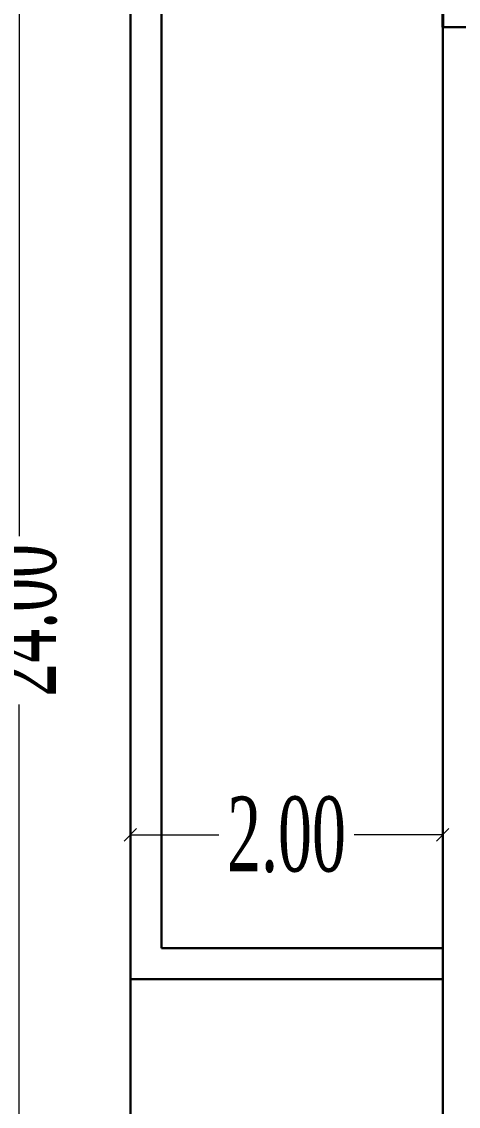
# Model space of a CAD drawing. Header units: inches. Extents: x -351 to 2582, y -266 to 144.
# Drawn here: x 112.93 to 115.72, y -63.43 to -56.48 of the extents above; entities that cross this region are included whole.
import ezdxf

# ---------------------------------------------------------------- set-up
doc = ezdxf.new("R2010")
doc.units = ezdxf.units.IN
doc.header["$MEASUREMENT"] = 0
for name, color, linetype, lineweight in [('Boundry Wall', 14, 'Continuous', 30), ('dimin', 170, 'Continuous', 0), ('Dimn Out', 6, 'Continuous', 9), ('Roof Wall', 30, 'Continuous', 40), ('WALLS', 7, 'Continuous', 30)]:
    doc.layers.add(name, color=color, linetype=linetype, lineweight=lineweight)
doc.styles.add('UTMAN', font='romantic.ttf', dxfattribs={"width": 0.6})
doc.dimstyles.new('UTMAN 77', dxfattribs={"dimscale": 0.8, "dimtxt": 0.33, "dimasz": 0.1, "dimexe": 0, "dimexo": 0, "dimgap": 0.09, "dimtad": 0, "dimzin": 0, "dimdsep": 46, "dimtxsty": 'UTMAN', "dimblk": 'OBLIQUE', "dimcen": 0.09, "dimclrd": 252, "dimclre": 8, "dimclrt": 7, "dimadec": 0, "dimazin": 0, "dimtfac": 1, "dimtix": 1, "dimtofl": 0, "dimtmove": 1, "dimatfit": 3, "dimldrblk": 'OBLIQUE', "dimfxl": 0.18, "dimtolj": 1, "dimtzin": 0, "dimlwd": -1, "dimarcsym": 0})

# ---------------------------------------------------------------- blocks, each defined once
blk = doc.blocks.new('_Oblique')
at = {"layer": 'dimin', "color": 0, "lineweight": -2}
blk.add_line((-0.5, -0.5), (0.5, 0.5), dxfattribs=at)
blk = doc.blocks.new('*D802')
at = {"layer": 'Defpoints', "color": 0, "transparency": 16777216}
for p in [(112.9091, -48.3119), (113.6208, -48.3119), (113.6208, -72.3119)]:
    blk.add_point(p, dxfattribs=at)
at = {"layer": 'Dimn Out', "color": 8, "lineweight": -2, "transparency": 16777216}
for p, q in [((113.6208, -48.3119), (112.9091, -48.3119)), ((113.6208, -72.3119), (112.9091, -72.3119))]:
    blk.add_line(p, q, dxfattribs=at)
at = {"layer": 'Dimn Out', "color": 252, "transparency": 16777216}
for p, q in [((112.9091, -48.3119), (112.9091, -59.7721)), ((112.9091, -72.3119), (112.9091, -60.8517))]:
    blk.add_line(p, q, dxfattribs=at)
at = {"layer": 'Dimn Out', "color": 252, "transparency": 16777216, "xscale": 0.08000000000000002, "yscale": 0.08000000000000002, "zscale": 0.08000000000000002}
for p, rotation in [((112.9091, -48.3119), 90), ((112.9091, -72.3119), 270)]:
    blk.add_blockref('_Oblique', p, dxfattribs=dict(at, rotation=rotation))
at = {"layer": 'Dimn Out', "color": 7, "transparency": 16777216, "insert": (112.9091, -60.3119), "char_height": 0.48, "attachment_point": 5, "rotation": 90, "style": 'UTMAN'}
blk.add_mtext('\\A1;24.00', dxfattribs=at)
blk = doc.blocks.new('*D801')
at = {"layer": 'Defpoints', "color": 0, "transparency": 16777216}
for p in [(113.6208, -61.6863), (113.6208, -61.6863), (115.6208, -61.6863)]:
    blk.add_point(p, dxfattribs=at)
at = {"layer": 'Dimn Out', "color": 252, "transparency": 16777216}
for p, q in [((113.6208, -61.6863), (114.1875, -61.6863)), ((115.6208, -61.6863), (115.0541, -61.6863))]:
    blk.add_line(p, q, dxfattribs=at)
at = {"layer": 'Dimn Out', "color": 252, "transparency": 16777216, "xscale": 0.08000000000000002, "yscale": 0.08000000000000002, "zscale": 0.08000000000000002, "rotation": 180}
blk.add_blockref('_Oblique', (113.6208, -61.6863), dxfattribs=at)
at = {"layer": 'Dimn Out', "color": 252, "transparency": 16777216, "xscale": 0.08000000000000002, "yscale": 0.08000000000000002, "zscale": 0.08000000000000002}
blk.add_blockref('_Oblique', (115.6208, -61.6863), dxfattribs=at)
at = {"layer": 'Dimn Out', "color": 7, "transparency": 16777216, "insert": (114.6208, -61.6863), "char_height": 0.48, "attachment_point": 5, "style": 'UTMAN'}
blk.add_mtext('\\A1;2.00', dxfattribs=at)

msp = doc.modelspace()

# ---------------------------------------------------------------- linework, layer by layer
at = {"layer": 'Boundry Wall'}
for p, q in [((113.6208, -62.6119), (113.6208, -48.3119)), ((113.8208, -62.4119), (113.8208, -50.5119)), ((115.6208, -62.4119), (113.8208, -62.4119)), ((113.6208, -72.3119), (113.6208, -62.6119)), ((115.6208, -62.6119), (113.6208, -62.6119))]:
    msp.add_line(p, q, dxfattribs=at)
at = {"layer": 'Roof Wall'}
msp.add_line((115.6208, -56.5119), (115.6208, -50.3119), dxfattribs=at)
at = {"layer": 'WALLS'}
for p, q in [((115.6208, -56.5119), (118.6208, -56.5119)), ((115.6208, -68.0119), (115.6208, -56.5119))]:
    msp.add_line(p, q, dxfattribs=at)

# ---------------------------------------------------------------- dimensions: what is measured, and where the dimension line sits
at = {"layer": 'Dimn Out'}
for base, p1, p2, angle, picture, middle in [((112.9091, -48.3119), (113.6208, -72.3119), (113.6208, -48.3119), 90, '*D802', (112.9091, -60.3119)), ((113.6208, -61.6863), (115.6208, -61.6863), (113.6208, -61.6863), 180, '*D801', (114.6208, -61.6863))]:
    dim = msp.add_linear_dim(base=base, p1=p1, p2=p2, angle=angle, dimstyle='UTMAN 77', override={"dimtxt": 0.6}, dxfattribs=at)
    dim.commit()
    dim.dimension.update_dxf_attribs({"geometry": picture, "text_midpoint": middle})

doc.saveas('drawing.dxf')
